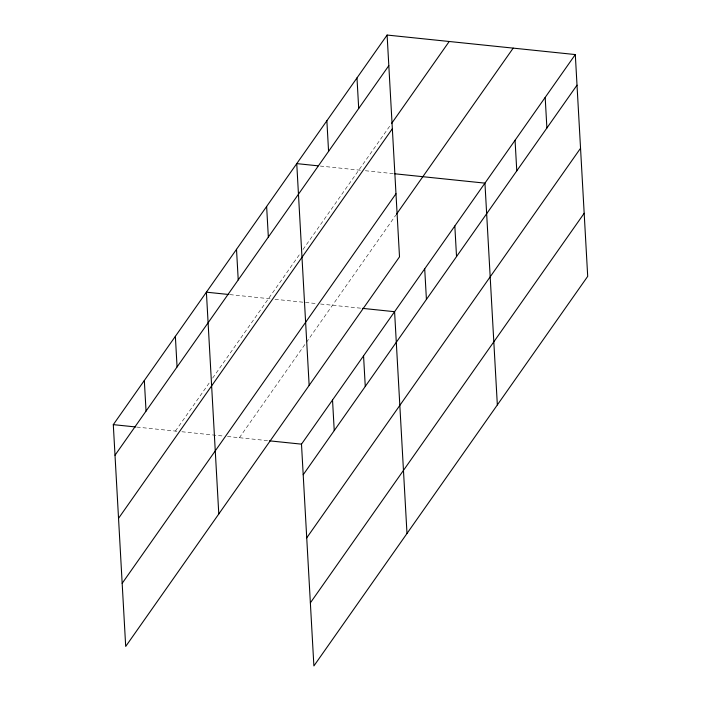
<?xml version="1.0" encoding="UTF-8"?>
<svg xmlns="http://www.w3.org/2000/svg" width="701" height="701" viewBox="0 0 701 701"><rect width="100%" height="100%" fill="white"/><g stroke="black" fill="none" stroke-linecap="round" stroke-linejoin="round"><path stroke-width="0.53" stroke-dasharray="3.5 2.63" d="M175.399 431.08L210.16 381.624M212.64 378.093L300.501 253.087M303.007 249.512L390.86 124.524M239.391 437.713L305.794 343.227M306.416 342.342L395.855 215.084M320.304 166.058L361.024 170.282M365.361 170.729L393.559 173.655M229.954 294.622L270.665 298.845M275.002 299.292L316.212 303.568M320.55 304.015L361.392 308.256M136.853 427.084L177.572 431.308M181.909 431.755L223.12 436.031M227.457 436.478L268.299 440.71"/><path stroke-width="1.05" d="M387.11 35.05L399.509 256.846L125.698 646.436L113.299 424.64L387.11 35.05L575.302 54.564L587.701 276.36L313.89 665.95L301.491 444.154L575.302 54.564M115.008 455.238L388.818 65.649M391.482 123.63L449.21 41.49M118.539 518.328L392.35 128.739M122.167 583.337L395.977 193.748M396.486 214.191L513.193 48.124M303.2 474.752L577.011 85.163M306.731 537.851L580.542 148.261M310.368 602.851L584.178 213.27M318.166 165.839L296.751 163.613L309.15 385.41M394.645 173.769L484.943 183.136L497.342 404.924M228.876 294.508L206.392 292.177L218.791 513.973M362.461 308.361L394.584 311.7L406.992 533.487M113.299 424.64L135.784 426.97M269.368 440.824L301.491 444.154M545.185 97.421L546.894 128.02M515.06 140.279L516.777 170.878M454.826 225.985L456.535 256.584M424.71 268.842L426.418 299.441M356.984 77.907L358.702 108.506M363.556 355.845L365.265 386.444M326.868 120.756L328.576 151.355M332.528 399.999L334.237 430.598M266.634 206.471L268.343 237.069M236.509 249.319L238.226 279.918M175.364 336.331L177.073 366.93M144.327 380.485L146.045 411.084"/></g></svg>
